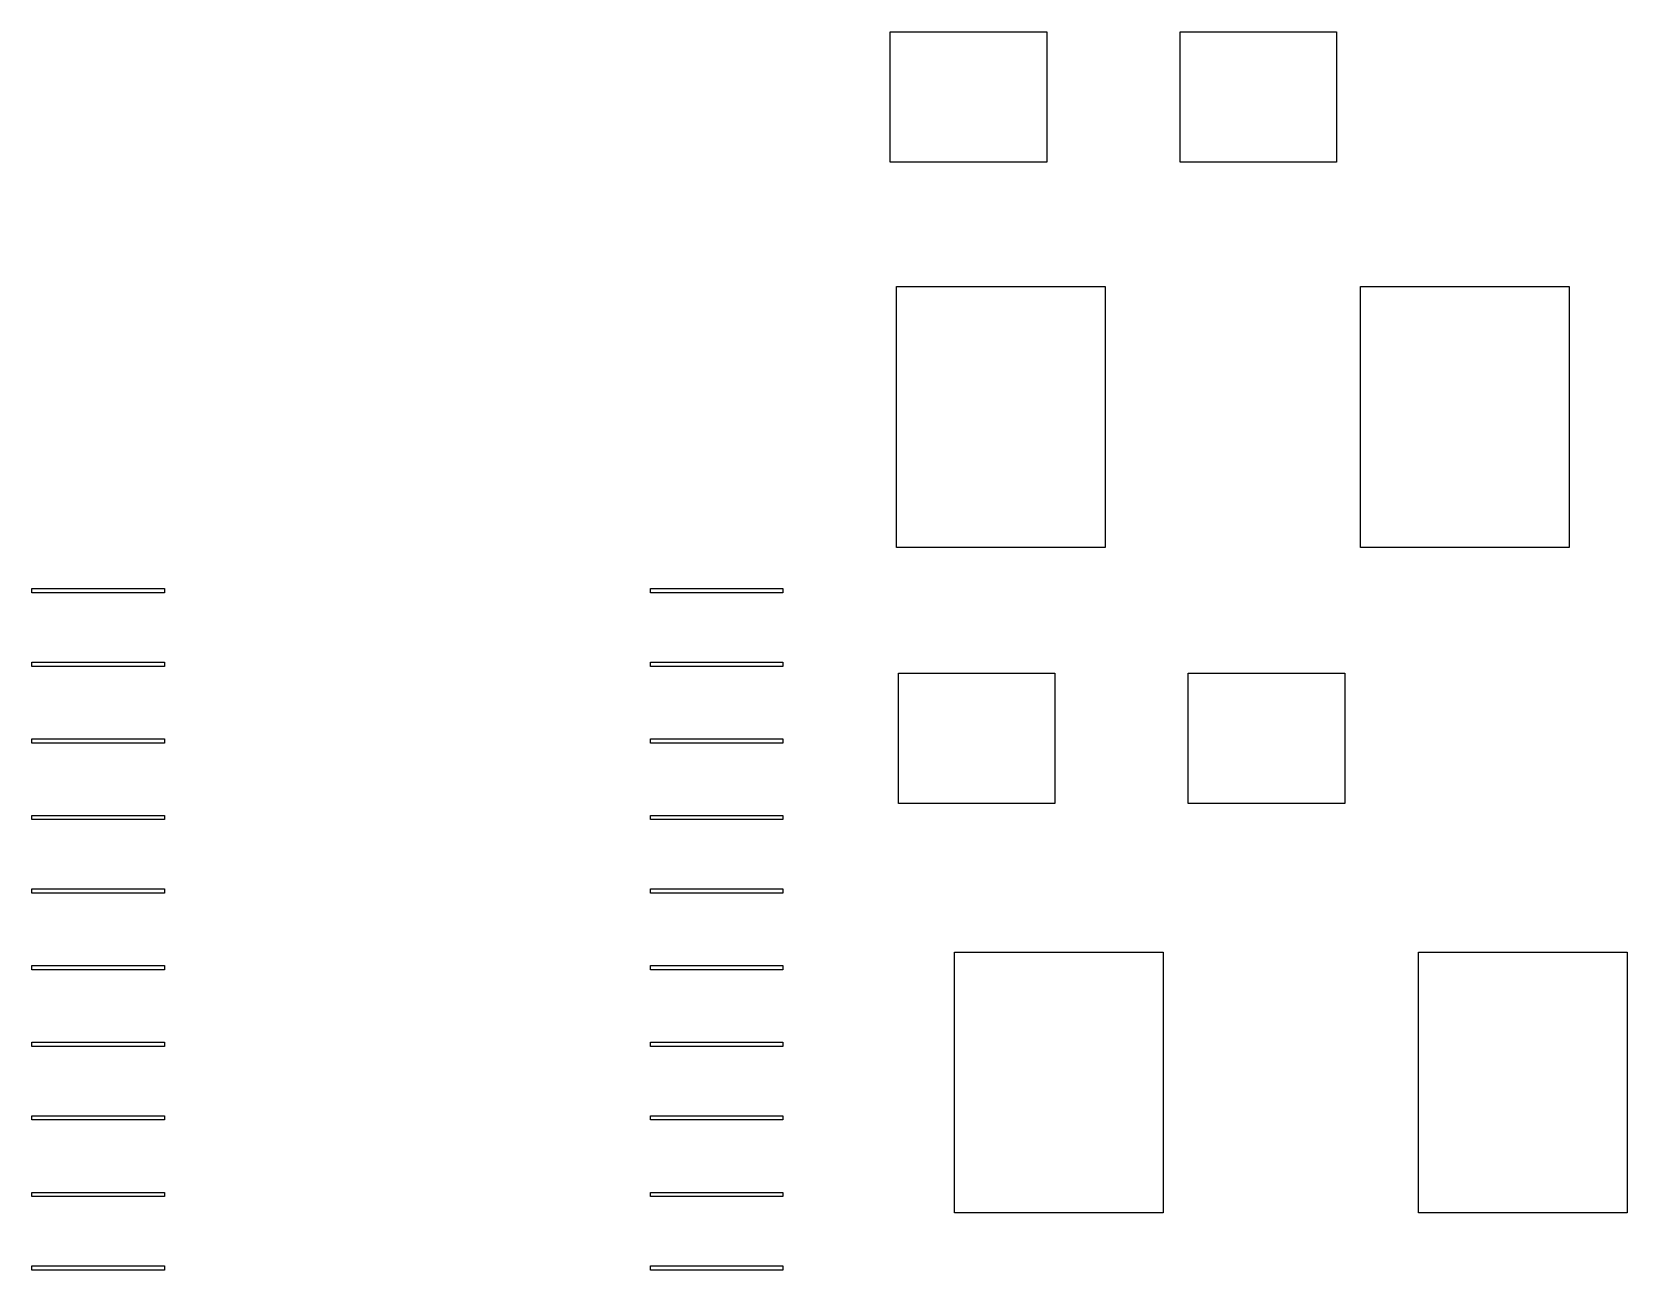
# Model space of a CAD drawing. Header units: millimetres. Extents: x -6.8 to 6.9, y -5.3 to 5.4.
import ezdxf

# ---------------------------------------------------------------- set-up
doc = ezdxf.new("R2010")
doc.units = ezdxf.units.MM
doc.header["$MEASUREMENT"] = 0
doc.layers.add('Layer 1', color=7, linetype='Continuous')

msp = doc.modelspace()

# ---------------------------------------------------------------- linework, layer by layer
at = {"layer": 'Layer 1', "color": 250}
for points in [[(0.578, 4.2903), (0.578, 4.2903), (1.9286, 4.2903), (1.9286, 4.2903), (1.9286, 4.2903), (1.9286, 4.2903), (1.9286, 5.4152), (1.9286, 5.4152), (1.9286, 5.4152), (1.9286, 5.4152), (0.578, 5.4152), (0.578, 5.4152), (0.578, 5.4152), (0.578, 5.4152), (0.578, 4.2903), (0.578, 4.2903)], [(3.0777, 4.2903), (3.0777, 4.2903), (4.4283, 4.2903), (4.4283, 4.2903), (4.4283, 4.2903), (4.4283, 4.2903), (4.4283, 5.4152), (4.4283, 5.4152), (4.4283, 5.4152), (4.4283, 5.4152), (3.0777, 5.4152), (3.0777, 5.4152), (3.0777, 5.4152), (3.0777, 5.4152), (3.0777, 4.2903), (3.0777, 4.2903)], [(0.6332, 0.9684), (0.6332, 0.9684), (2.4328, 0.9684), (2.4328, 0.9684), (2.4328, 0.9684), (2.4328, 0.9684), (2.4328, 3.2181), (2.4328, 3.2181), (2.4328, 3.2181), (2.4328, 3.2181), (0.6332, 3.2181), (0.6332, 3.2181), (0.6332, 3.2181), (0.6332, 3.2181), (0.6332, 0.9684), (0.6332, 0.9684)], [(4.6337, 0.9684), (4.6337, 0.9684), (6.4333, 0.9684), (6.4333, 0.9684), (6.4333, 0.9684), (6.4333, 0.9684), (6.4333, 3.2181), (6.4333, 3.2181), (6.4333, 3.2181), (6.4333, 3.2181), (4.6337, 3.2181), (4.6337, 3.2181), (4.6337, 3.2181), (4.6337, 3.2181), (4.6337, 0.9684), (4.6337, 0.9684)], [(-6.8253, 0.5763), (-6.8253, 0.5763), (-5.6817, 0.5763), (-5.6817, 0.5763), (-5.6817, 0.5763), (-5.6817, 0.5763), (-5.6817, 0.6129), (-5.6817, 0.6129), (-5.6817, 0.6129), (-5.6817, 0.6129), (-6.8253, 0.6129), (-6.8253, 0.6129), (-6.8253, 0.6129), (-6.8253, 0.6129), (-6.8253, 0.5763), (-6.8253, 0.5763)], [(-1.4909, 0.5763), (-1.4909, 0.5763), (-0.3474, 0.5763), (-0.3474, 0.5763), (-0.3474, 0.5763), (-0.3474, 0.5763), (-0.3474, 0.6129), (-0.3474, 0.6129), (-0.3474, 0.6129), (-0.3474, 0.6129), (-1.4909, 0.6129), (-1.4909, 0.6129), (-1.4909, 0.6129), (-1.4909, 0.6129), (-1.4909, 0.5763), (-1.4909, 0.5763)], [(-6.8253, -0.0589), (-6.8253, -0.0589), (-5.6817, -0.0589), (-5.6817, -0.0589), (-5.6817, -0.0589), (-5.6817, -0.0589), (-5.6817, -0.0223), (-5.6817, -0.0223), (-5.6817, -0.0223), (-5.6817, -0.0223), (-6.8253, -0.0223), (-6.8253, -0.0223), (-6.8253, -0.0223), (-6.8253, -0.0223), (-6.8253, -0.0589), (-6.8253, -0.0589)], [(-1.4909, -0.0589), (-1.4909, -0.0589), (-0.3474, -0.0589), (-0.3474, -0.0589), (-0.3474, -0.0589), (-0.3474, -0.0589), (-0.3474, -0.0223), (-0.3474, -0.0223), (-0.3474, -0.0223), (-0.3474, -0.0223), (-1.4909, -0.0223), (-1.4909, -0.0223), (-1.4909, -0.0223), (-1.4909, -0.0223), (-1.4909, -0.0589), (-1.4909, -0.0589)], [(0.6483, -1.2397), (0.6483, -1.2397), (1.9989, -1.2397), (1.9989, -1.2397), (1.9989, -1.2397), (1.9989, -1.2397), (1.9989, -0.1149), (1.9989, -0.1149), (1.9989, -0.1149), (1.9989, -0.1149), (0.6483, -0.1149), (0.6483, -0.1149), (0.6483, -0.1149), (0.6483, -0.1149), (0.6483, -1.2397), (0.6483, -1.2397)], [(3.148, -1.2397), (3.148, -1.2397), (4.4986, -1.2397), (4.4986, -1.2397), (4.4986, -1.2397), (4.4986, -1.2397), (4.4986, -0.1149), (4.4986, -0.1149), (4.4986, -0.1149), (4.4986, -0.1149), (3.148, -0.1149), (3.148, -0.1149), (3.148, -0.1149), (3.148, -0.1149), (3.148, -1.2397), (3.148, -1.2397)], [(-6.8253, -0.719), (-6.8253, -0.719), (-5.6817, -0.719), (-5.6817, -0.719), (-5.6817, -0.719), (-5.6817, -0.719), (-5.6817, -0.6824), (-5.6817, -0.6824), (-5.6817, -0.6824), (-5.6817, -0.6824), (-6.8253, -0.6824), (-6.8253, -0.6824), (-6.8253, -0.6824), (-6.8253, -0.6824), (-6.8253, -0.719), (-6.8253, -0.719)], [(-1.4909, -0.719), (-1.4909, -0.719), (-0.3474, -0.719), (-0.3474, -0.719), (-0.3474, -0.719), (-0.3474, -0.719), (-0.3474, -0.6824), (-0.3474, -0.6824), (-0.3474, -0.6824), (-0.3474, -0.6824), (-1.4909, -0.6824), (-1.4909, -0.6824), (-1.4909, -0.6824), (-1.4909, -0.6824), (-1.4909, -0.719), (-1.4909, -0.719)], [(-6.8253, -1.3791), (-6.8253, -1.3791), (-5.6817, -1.3791), (-5.6817, -1.3791), (-5.6817, -1.3791), (-5.6817, -1.3791), (-5.6817, -1.3425), (-5.6817, -1.3425), (-5.6817, -1.3425), (-5.6817, -1.3425), (-6.8253, -1.3425), (-6.8253, -1.3425), (-6.8253, -1.3425), (-6.8253, -1.3425), (-6.8253, -1.3791), (-6.8253, -1.3791)], [(-1.4909, -1.3791), (-1.4909, -1.3791), (-0.3474, -1.3791), (-0.3474, -1.3791), (-0.3474, -1.3791), (-0.3474, -1.3791), (-0.3474, -1.3425), (-0.3474, -1.3425), (-0.3474, -1.3425), (-0.3474, -1.3425), (-1.4909, -1.3425), (-1.4909, -1.3425), (-1.4909, -1.3425), (-1.4909, -1.3425), (-1.4909, -1.3791), (-1.4909, -1.3791)], [(-6.8253, -2.0143), (-6.8253, -2.0143), (-5.6817, -2.0143), (-5.6817, -2.0143), (-5.6817, -2.0143), (-5.6817, -2.0143), (-5.6817, -1.9777), (-5.6817, -1.9777), (-5.6817, -1.9777), (-5.6817, -1.9777), (-6.8253, -1.9777), (-6.8253, -1.9777), (-6.8253, -1.9777), (-6.8253, -1.9777), (-6.8253, -2.0143), (-6.8253, -2.0143)], [(-1.4909, -2.0143), (-1.4909, -2.0143), (-0.3474, -2.0143), (-0.3474, -2.0143), (-0.3474, -2.0143), (-0.3474, -2.0143), (-0.3474, -1.9777), (-0.3474, -1.9777), (-0.3474, -1.9777), (-0.3474, -1.9777), (-1.4909, -1.9777), (-1.4909, -1.9777), (-1.4909, -1.9777), (-1.4909, -1.9777), (-1.4909, -2.0143), (-1.4909, -2.0143)], [(1.1335, -4.7712), (1.1335, -4.7712), (2.9331, -4.7712), (2.9331, -4.7712), (2.9331, -4.7712), (2.9331, -4.7712), (2.9331, -2.5214), (2.9331, -2.5214), (2.9331, -2.5214), (2.9331, -2.5214), (1.1335, -2.5214), (1.1335, -2.5214), (1.1335, -2.5214), (1.1335, -2.5214), (1.1335, -4.7712), (1.1335, -4.7712)], [(5.1339, -4.7712), (5.1339, -4.7712), (6.9335, -4.7712), (6.9335, -4.7712), (6.9335, -4.7712), (6.9335, -4.7712), (6.9335, -2.5214), (6.9335, -2.5214), (6.9335, -2.5214), (6.9335, -2.5214), (5.1339, -2.5214), (5.1339, -2.5214), (5.1339, -2.5214), (5.1339, -2.5214), (5.1339, -4.7712), (5.1339, -4.7712)], [(-6.8253, -2.6744), (-6.8253, -2.6744), (-5.6817, -2.6744), (-5.6817, -2.6744), (-5.6817, -2.6744), (-5.6817, -2.6744), (-5.6817, -2.6378), (-5.6817, -2.6378), (-5.6817, -2.6378), (-5.6817, -2.6378), (-6.8253, -2.6378), (-6.8253, -2.6378), (-6.8253, -2.6378), (-6.8253, -2.6378), (-6.8253, -2.6744), (-6.8253, -2.6744)], [(-1.4909, -2.6744), (-1.4909, -2.6744), (-0.3474, -2.6744), (-0.3474, -2.6744), (-0.3474, -2.6744), (-0.3474, -2.6744), (-0.3474, -2.6378), (-0.3474, -2.6378), (-0.3474, -2.6378), (-0.3474, -2.6378), (-1.4909, -2.6378), (-1.4909, -2.6378), (-1.4909, -2.6378), (-1.4909, -2.6378), (-1.4909, -2.6744), (-1.4909, -2.6744)], [(-6.8253, -3.3359), (-6.8253, -3.3359), (-5.6817, -3.3359), (-5.6817, -3.3359), (-5.6817, -3.3359), (-5.6817, -3.3359), (-5.6817, -3.2993), (-5.6817, -3.2993), (-5.6817, -3.2993), (-5.6817, -3.2993), (-6.8253, -3.2993), (-6.8253, -3.2993), (-6.8253, -3.2993), (-6.8253, -3.2993), (-6.8253, -3.3359), (-6.8253, -3.3359)], [(-1.4909, -3.3359), (-1.4909, -3.3359), (-0.3474, -3.3359), (-0.3474, -3.3359), (-0.3474, -3.3359), (-0.3474, -3.3359), (-0.3474, -3.2993), (-0.3474, -3.2993), (-0.3474, -3.2993), (-0.3474, -3.2993), (-1.4909, -3.2993), (-1.4909, -3.2993), (-1.4909, -3.2993), (-1.4909, -3.2993), (-1.4909, -3.3359), (-1.4909, -3.3359)], [(-6.8253, -3.9698), (-6.8253, -3.9698), (-5.6817, -3.9698), (-5.6817, -3.9698), (-5.6817, -3.9698), (-5.6817, -3.9698), (-5.6817, -3.9332), (-5.6817, -3.9332), (-5.6817, -3.9332), (-5.6817, -3.9332), (-6.8253, -3.9332), (-6.8253, -3.9332), (-6.8253, -3.9332), (-6.8253, -3.9332), (-6.8253, -3.9698), (-6.8253, -3.9698)], [(-1.4909, -3.9698), (-1.4909, -3.9698), (-0.3474, -3.9698), (-0.3474, -3.9698), (-0.3474, -3.9698), (-0.3474, -3.9698), (-0.3474, -3.9332), (-0.3474, -3.9332), (-0.3474, -3.9332), (-0.3474, -3.9332), (-1.4909, -3.9332), (-1.4909, -3.9332), (-1.4909, -3.9332), (-1.4909, -3.9332), (-1.4909, -3.9698), (-1.4909, -3.9698)], [(-6.8253, -4.6312), (-6.8253, -4.6312), (-5.6817, -4.6312), (-5.6817, -4.6312), (-5.6817, -4.6312), (-5.6817, -4.6312), (-5.6817, -4.5946), (-5.6817, -4.5946), (-5.6817, -4.5946), (-5.6817, -4.5946), (-6.8253, -4.5946), (-6.8253, -4.5946), (-6.8253, -4.5946), (-6.8253, -4.5946), (-6.8253, -4.6312), (-6.8253, -4.6312)], [(-1.4909, -4.6312), (-1.4909, -4.6312), (-0.3474, -4.6312), (-0.3474, -4.6312), (-0.3474, -4.6312), (-0.3474, -4.6312), (-0.3474, -4.5946), (-0.3474, -4.5946), (-0.3474, -4.5946), (-0.3474, -4.5946), (-1.4909, -4.5946), (-1.4909, -4.5946), (-1.4909, -4.5946), (-1.4909, -4.5946), (-1.4909, -4.6312), (-1.4909, -4.6312)], [(-6.8253, -5.2651), (-6.8253, -5.2651), (-5.6817, -5.2651), (-5.6817, -5.2651), (-5.6817, -5.2651), (-5.6817, -5.2651), (-5.6817, -5.2285), (-5.6817, -5.2285), (-5.6817, -5.2285), (-5.6817, -5.2285), (-6.8253, -5.2285), (-6.8253, -5.2285), (-6.8253, -5.2285), (-6.8253, -5.2285), (-6.8253, -5.2651), (-6.8253, -5.2651)], [(-1.4909, -5.2651), (-1.4909, -5.2651), (-0.3474, -5.2651), (-0.3474, -5.2651), (-0.3474, -5.2651), (-0.3474, -5.2651), (-0.3474, -5.2285), (-0.3474, -5.2285), (-0.3474, -5.2285), (-0.3474, -5.2285), (-1.4909, -5.2285), (-1.4909, -5.2285), (-1.4909, -5.2285), (-1.4909, -5.2285), (-1.4909, -5.2651), (-1.4909, -5.2651)]]:
    msp.add_open_spline(points, degree=3, knots=[0, 0, 0, 0, 0.2, 0.2, 0.2, 0.2, 0.4, 0.4, 0.4, 0.4, 0.6, 0.6, 0.6, 0.6, 1, 1, 1, 1], dxfattribs=at)

doc.saveas('drawing.dxf')
